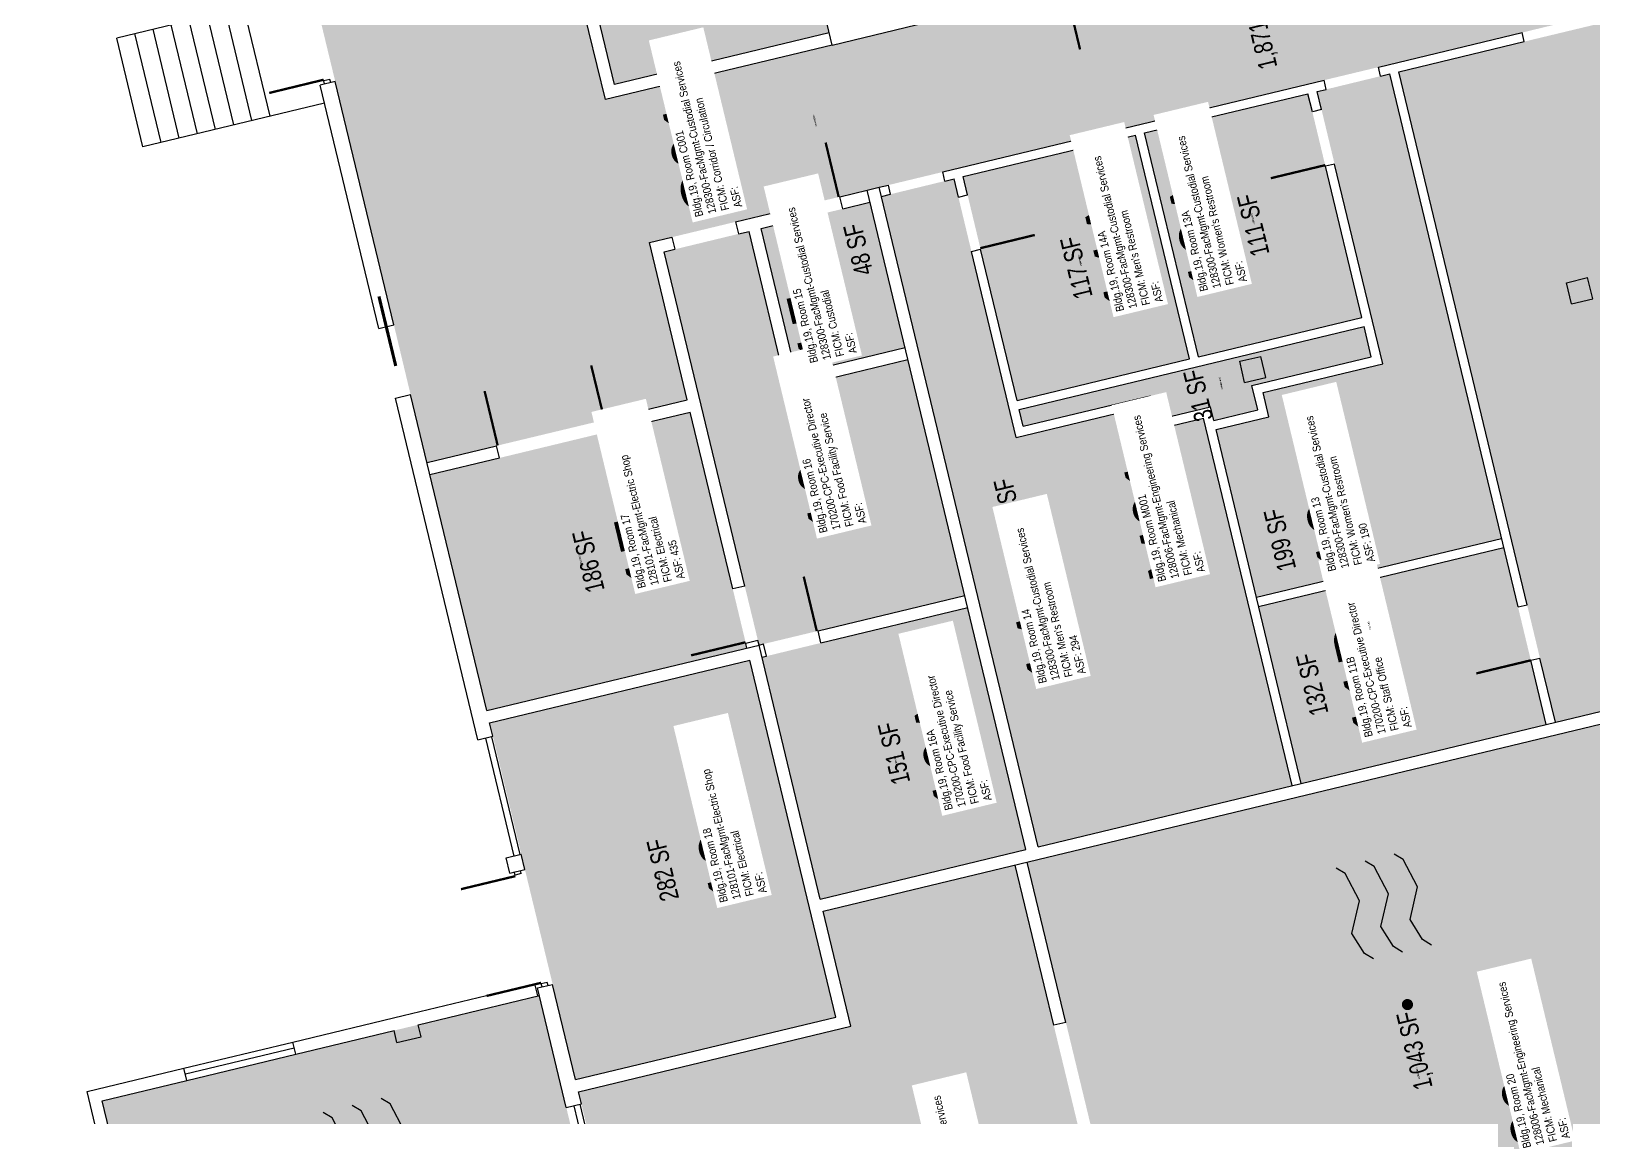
# Model space of a CAD drawing. Header units: inches. Extents: x 69214422 to 69219374, y 27667901 to 27671446.
# Drawn here: x 69215712 to 69216716, y 27669185 to 27669884 of the extents above; entities that cross this region are included whole.
import ezdxf
from ezdxf.enums import TextEntityAlignment as Align

# ---------------------------------------------------------------- set-up
doc = ezdxf.new("R2010")
doc.units = ezdxf.units.IN
doc.header["$LTSCALE"] = 100
doc.header["$MEASUREMENT"] = 0
doc.layers.get('0').update_dxf_attribs({"linetype": 'CONTINUOUS'})
for name, color, linetype in [('A-COLS', 5, 'CONTINUOUS'), ('A-DOOR', 2, 'CONTINUOUS'), ('A-GLAZ', 1, 'CONTINUOUS'), ('A-IDEN-ICON', 4, 'CONTINUOUS'), ('A-IDEN-RNUM', 7, 'CONTINUOUS'), ('A-IDEN-SNUM', 4, 'CONTINUOUS'), ('A-IDEN-VNUM', 4, 'CONTINUOUS'), ('A-SITE', 3, 'CONTINUOUS'), ('A-WALL', 5, 'CONTINUOUS'), ('AREA-TEXT', 3, 'CONTINUOUS'), ('Rooms-Category-Color', 7, 'CONTINUOUS'), ('Rooms-College-Color', 7, 'CONTINUOUS'), ('Rooms-Department-Color', 7, 'CONTINUOUS'), ('Rooms-Division-Color', 7, 'CONTINUOUS'), ('Rooms-Information', 7, 'CONTINUOUS')]:
    doc.layers.add(name, color=color, linetype=linetype)
doc.styles.add('CP_AREA', font='arial.ttf', dxfattribs={"height": 15})
doc.styles.add('CP_ROOMSNUMBER', font='arial.ttf', dxfattribs={"height": 1})
doc.styles.add('CP_ROOMVNUMBER', font='arial.ttf', dxfattribs={"width": 0.85, "height": 0.075})

# ---------------------------------------------------------------- blocks, each defined once
blk = doc.blocks.new('CPELECT')
blk.add_lwpolyline([(0.0623, 0.0629, 0, 0.03, 0), (0.0105, -0.0168, 0.03, 0.03, 0), (-0.0105, 0.0068, 0.03, 0, 0), (-0.0623, -0.0729, 0.03, 0, 0)], format="xyseb")
blk = doc.blocks.new('CPMECH')
for p, q in [((0.015, 0.035), (0.045, 0.045)), ((0.045, 0.045), (0.085, 0.025)), ((0.125, 0.035), (0.135, 0.045)), ((0.005, 0.025), (0.015, 0.035)), ((0.085, 0.025), (0.125, 0.035)), ((0.015, -0.005), (0.045, 0.005)), ((0.045, 0.005), (0.085, -0.015)), ((0.125, -0.005), (0.135, 0.005)), ((0.005, -0.015), (0.015, -0.005)), ((0.085, -0.015), (0.125, -0.005)), ((0.015, -0.045), (0.045, -0.035)), ((0.045, -0.035), (0.085, -0.055)), ((0.125, -0.045), (0.135, -0.035)), ((0.005, -0.055), (0.015, -0.045)), ((0.085, -0.055), (0.125, -0.045))]:
    blk.add_line(p, q)
for points in [[(-0.025, -0.005, 0, 0.02, 0), (-0.025, 0.035, 0.02, 0.02, 0), (-0.025, 0.055, 0.02, 0, 0), (-0.025, 0.065, 0, 0, 0)], [(-0.025, -0.005, 0, 0.02, 0), (-0.025, -0.045, 0.02, 0.02, 0), (-0.025, -0.065, 0.02, 0, 0), (-0.025, -0.075, 0, 0, 0)]]:
    blk.add_lwpolyline(points, format="xyseb")
at = {"const_width": 0.0075}
blk.add_lwpolyline([(-0.0682, -0.0069, 1), (-0.0618, -0.0031, 1)], format="xyb", close=True, dxfattribs=at)
at = {"const_width": 0.015}
blk.add_lwpolyline([(-0.025, -0.005), (-0.065, -0.005)], dxfattribs=at)
blk = doc.blocks.new('CPWOMEN')
at = {"const_width": 0.015}
blk.add_lwpolyline([(-0.0375, 0, 1), (0.0475, 0, 1)], format="xyb", close=True, dxfattribs=at)
for points in [[(0.005, -0.04), (0.005, -0.1)], [(-0.025, -0.07), (0.035, -0.07)]]:
    blk.add_lwpolyline(points, dxfattribs=at)
blk = doc.blocks.new('CPMEN')
at = {"const_width": 0.015}
for points in [[(0.055, 0.01), (0.055, 0.05), (0.015, 0.05)], [(0.0151, 0.0101), (0.055, 0.05)]]:
    blk.add_lwpolyline(points, dxfattribs=at)
blk.add_lwpolyline([(-0.0575, -0.02, 1), (0.0275, -0.02, 1)], format="xyb", close=True, dxfattribs=at)

msp = doc.modelspace()

# ---------------------------------------------------------------- hatches: boundary and pattern name
at = {"layer": 'Rooms-Category-Color', "true_color": 0xadadad}
for points in [[(69216933.4, 27670181), (69216925, 27670216), (69216827.4, 27670621.4), (69216838.1, 27670624), (69216908.1, 27670640.8), (69216919.8, 27670643.7), (69216980.9, 27670389.9), (69216987.9, 27670360.7), (69216993.5, 27670337.4), (69217025.1, 27670206.1), (69217033, 27670173.1), (69217091.8, 27669929.1), (69217114.3, 27669835.7), (69217183.1, 27669549.9), (69217185.4, 27669540.2), (69217219.3, 27669399.2), (69217209.6, 27669396.9), (69217135.7, 27669379.1), (69217126, 27669376.7), (69217108.9, 27669447.7), (69217099.6, 27669486.6), (69217096.3, 27669500.2), (69217094.9, 27669506), (69217086.4, 27669541), (69217074.5, 27669590.6), (69217034.7, 27669755.9), (69217026.3, 27669790.9), (69216985.8, 27669959.1), (69216704.8, 27669891.5), (69216669.8, 27669883), (69216577.5, 27669860.8), (69216542.5, 27669852.4), (69216297.5, 27669793.4), (69216108.9, 27669748), (69216133.2, 27669646.9), (69216080.7, 27669634.2), (69216010.7, 27669617.4), (69215966, 27669606.6), (69215955.4, 27669650.4), (69215944.7, 27669695.1), (69215941.3, 27669709.2), (69215918.7, 27669803), (69215917.3, 27669808.9), (69215907, 27669851.6), (69215897.6, 27669890.5), (69215889.7, 27669923.6), (69215886.4, 27669937.2), (69215972, 27669957.8), (69216042, 27669974.6), (69216047.8, 27669976), (69216049.2, 27669970.2), (69216057.6, 27669935.2), (69216080.6, 27669839.9), (69216226.4, 27669875), (69216234.2, 27669876.9), (69216254.6, 27669881.8), (69216276, 27669887), (69216334.3, 27669901), (69216379, 27669911.8), (69216553.9, 27669953.9), (69216556.1, 27669954.4), (69216606.4, 27669966.5), (69216608.6, 27669967), (69216729, 27669996), (69216734.9, 27669997.4), (69216962.4, 27670052.2), (69216963.3, 27670052.4), (69216961.5, 27670060.2), (69216960.5, 27670060), (69216933.3, 27670053.4), (69216927.9, 27670075.8), (69216918.1, 27670116.6), (69216911.3, 27670144.8), (69216940.4, 27670151.8)], [(69216578.9, 27669855), (69216584.7, 27669856.4), (69216656.6, 27669557.9), (69216499.1, 27669520), (69216473.1, 27669627.9), (69216507.1, 27669636.1), (69216503.4, 27669651.6), (69216580.2, 27669670.1), (69216549.3, 27669798.5), (69216540.9, 27669833.5), (69216538, 27669845.1), (69216543.9, 27669846.5)], [(69216535, 27669832.1), (69216532.2, 27669843.7), (69216427.2, 27669818.5), (69216461.9, 27669674.6), (69216566.9, 27669699.8), (69216543.4, 27669797.1)], [(69216313.4, 27669778.7), (69216321.8, 27669743.7), (69216345.2, 27669646.5), (69216456, 27669673.2), (69216421.4, 27669817.1), (69216310.5, 27669790.4)], [(69216426.4, 27669642.4), (69216430.1, 27669626.8), (69216465.1, 27669635.2), (69216522, 27669399), (69216358.7, 27669359.7), (69216345.8, 27669413.2), (69216336.4, 27669452), (69216333.4, 27669464.7), (69216332, 27669470.5), (69216258, 27669777.7), (69216263.9, 27669779.1), (69216298.9, 27669787.6), (69216304.7, 27669789), (69216307.5, 27669777.3), (69216315.9, 27669742.3), (69216344.7, 27669622.7)], [(69216233.2, 27669769.7), (69216250.7, 27669773.9), (69216273.2, 27669680.6), (69216203.2, 27669663.7), (69216180.7, 27669757.1)], [(69216499.9, 27669640.5), (69216496.1, 27669656.1), (69216572.9, 27669674.6), (69216568.3, 27669694), (69216346.6, 27669640.7), (69216349.2, 27669630), (69216430.8, 27669649.6), (69216434.6, 27669634.1), (69216469.6, 27669642.5), (69216471.7, 27669633.7)], [(69216162.5, 27669525.4), (69216135.1, 27669639.1), (69216082.6, 27669626.5), (69216012.6, 27669609.6), (69215967.9, 27669598.9), (69215974.8, 27669570.2), (69215979, 27669552.7), (69216004.4, 27669447.2), (69216171.6, 27669487.4), (69216170.9, 27669490.4)], [(69216026.6, 27669354.8), (69216008.3, 27669430.7), (69216006.2, 27669439.4), (69216173.5, 27669479.7), (69216228.7, 27669250.2), (69216061.5, 27669210), (69216045.7, 27669275.6), (69216028.9, 27669345.1)], [(69216423.2, 27669079), (69216419.9, 27669092.6), (69216414.1, 27669091.2), (69216393.5, 27669176.7), (69216376.6, 27669246.7), (69216351.8, 27669349.8), (69216766.9, 27669449.7), (69216829.7, 27669189.2), (69216849.3, 27669107.5), (69216587.8, 27669044.5), (69216517.8, 27669027.7), (69216434.2, 27669007.6), (69216417.3, 27669077.6)], [(69216409.6, 27669075.7), (69216406.3, 27669089.3), (69216385.7, 27669174.9), (69216368.8, 27669244.9), (69216344, 27669347.9), (69216220.6, 27669318.2), (69216238.3, 27669244.3), (69216063.3, 27669202.2), (69216065.2, 27669194.4), (69216108.3, 27669015.5), (69216144.8, 27668863.8), (69216170.1, 27668869.9), (69216240.1, 27668886.8), (69216310.1, 27668903.6), (69216293.2, 27668973.6), (69216426.4, 27669005.7)], [(69216135.5, 27668859.6), (69216038.2, 27669264), (69215757.2, 27669196.4), (69215854.6, 27668791.9)]]:
    msp.add_hatch(color=253, dxfattribs=at).paths.add_polyline_path(points)
at = {"layer": 'Rooms-Category-Color', "true_color": 0xfa9ba3}
for points in [[(69216055.6, 27669977.9), (69216061.4, 27669979.3), (69216096.4, 27669987.7), (69216193.6, 27670011.1), (69216224.5, 27669882.8), (69216220.6, 27669881.9), (69216214.8, 27669880.5), (69216086.5, 27669849.6), (69216073.8, 27669902.1), (69216065.4, 27669937.1), (69216060, 27669959.4), (69216057, 27669972.1)], [(69216527.8, 27669400.4), (69216685.3, 27669438.3), (69216658, 27669552.1), (69216500.5, 27669514.2)]]:
    msp.add_hatch(color=241, dxfattribs=at).paths.add_polyline_path(points)
at = {"layer": 'Rooms-Category-Color', "true_color": 0xffe090}
for points in [[(69217020.5, 27669789.5), (69216981.4, 27669951.9), (69216706.2, 27669885.6), (69216671.2, 27669877.2), (69216590.5, 27669857.8), (69216691.2, 27669439.7), (69216899.2, 27669489.8), (69216938.1, 27669499.2), (69216984.8, 27669510.4), (69216993.2, 27669475.4), (69217090.4, 27669498.8), (69217089, 27669504.6), (69217080.6, 27669539.6), (69217070.1, 27669583.4), (69217028.9, 27669754.5)], [(69216275.1, 27669672.8), (69216311.6, 27669521.1), (69216217.3, 27669498.4), (69216182.3, 27669490), (69216179.4, 27669489.3), (69216178.7, 27669492.2), (69216170.2, 27669527.2), (69216118.5, 27669742.1), (69216125.3, 27669743.7), (69216166.2, 27669753.6), (69216173, 27669755.2), (69216197.3, 27669654.1)], [(69216338, 27669411.3), (69216328.7, 27669450.2), (69216313.5, 27669513.4), (69216219.2, 27669490.7), (69216184.2, 27669482.2), (69216181.2, 27669481.5), (69216218.7, 27669326), (69216350.9, 27669357.8)]]:
    msp.add_hatch(color=41, dxfattribs=at).paths.add_polyline_path(points)
at = {"layer": 'Rooms-College-Color', "true_color": 0xadadad}
for points in [[(69216933.4, 27670181), (69216925, 27670216), (69216827.4, 27670621.4), (69216838.1, 27670624), (69216908.1, 27670640.8), (69216919.8, 27670643.7), (69216980.9, 27670389.9), (69216987.9, 27670360.7), (69216993.5, 27670337.4), (69217025.1, 27670206.1), (69217033, 27670173.1), (69217091.8, 27669929.1), (69217114.3, 27669835.7), (69217183.1, 27669549.9), (69217185.4, 27669540.2), (69217219.3, 27669399.2), (69217209.6, 27669396.9), (69217135.7, 27669379.1), (69217126, 27669376.7), (69217108.9, 27669447.7), (69217099.6, 27669486.6), (69217096.3, 27669500.2), (69217094.9, 27669506), (69217086.4, 27669541), (69217074.5, 27669590.6), (69217034.7, 27669755.9), (69217026.3, 27669790.9), (69216985.8, 27669959.1), (69216704.8, 27669891.5), (69216669.8, 27669883), (69216577.5, 27669860.8), (69216542.5, 27669852.4), (69216297.5, 27669793.4), (69216108.9, 27669748), (69216133.2, 27669646.9), (69216080.7, 27669634.2), (69216010.7, 27669617.4), (69215966, 27669606.6), (69215955.4, 27669650.4), (69215944.7, 27669695.1), (69215941.3, 27669709.2), (69215918.7, 27669803), (69215917.3, 27669808.9), (69215907, 27669851.6), (69215897.6, 27669890.5), (69215889.7, 27669923.6), (69215886.4, 27669937.2), (69215972, 27669957.8), (69216042, 27669974.6), (69216047.8, 27669976), (69216049.2, 27669970.2), (69216057.6, 27669935.2), (69216080.6, 27669839.9), (69216226.4, 27669875), (69216234.2, 27669876.9), (69216254.6, 27669881.8), (69216276, 27669887), (69216334.3, 27669901), (69216379, 27669911.8), (69216553.9, 27669953.9), (69216556.1, 27669954.4), (69216606.4, 27669966.5), (69216608.6, 27669967), (69216729, 27669996), (69216734.9, 27669997.4), (69216962.4, 27670052.2), (69216963.3, 27670052.4), (69216961.5, 27670060.2), (69216960.5, 27670060), (69216933.3, 27670053.4), (69216927.9, 27670075.8), (69216918.1, 27670116.6), (69216911.3, 27670144.8), (69216940.4, 27670151.8)], [(69216055.6, 27669977.9), (69216061.4, 27669979.3), (69216096.4, 27669987.7), (69216193.6, 27670011.1), (69216224.5, 27669882.8), (69216220.6, 27669881.9), (69216214.8, 27669880.5), (69216086.5, 27669849.6), (69216073.8, 27669902.1), (69216065.4, 27669937.1), (69216060, 27669959.4), (69216057, 27669972.1)], [(69217020.5, 27669789.5), (69216981.4, 27669951.9), (69216706.2, 27669885.6), (69216671.2, 27669877.2), (69216590.5, 27669857.8), (69216691.2, 27669439.7), (69216899.2, 27669489.8), (69216938.1, 27669499.2), (69216984.8, 27669510.4), (69216993.2, 27669475.4), (69217090.4, 27669498.8), (69217089, 27669504.6), (69217080.6, 27669539.6), (69217070.1, 27669583.4), (69217028.9, 27669754.5)], [(69216578.9, 27669855), (69216584.7, 27669856.4), (69216656.6, 27669557.9), (69216499.1, 27669520), (69216473.1, 27669627.9), (69216507.1, 27669636.1), (69216503.4, 27669651.6), (69216580.2, 27669670.1), (69216549.3, 27669798.5), (69216540.9, 27669833.5), (69216538, 27669845.1), (69216543.9, 27669846.5)], [(69216535, 27669832.1), (69216532.2, 27669843.7), (69216427.2, 27669818.5), (69216461.9, 27669674.6), (69216566.9, 27669699.8), (69216543.4, 27669797.1)], [(69216313.4, 27669778.7), (69216321.8, 27669743.7), (69216345.2, 27669646.5), (69216456, 27669673.2), (69216421.4, 27669817.1), (69216310.5, 27669790.4)], [(69216426.4, 27669642.4), (69216430.1, 27669626.8), (69216465.1, 27669635.2), (69216522, 27669399), (69216358.7, 27669359.7), (69216345.8, 27669413.2), (69216336.4, 27669452), (69216333.4, 27669464.7), (69216332, 27669470.5), (69216258, 27669777.7), (69216263.9, 27669779.1), (69216298.9, 27669787.6), (69216304.7, 27669789), (69216307.5, 27669777.3), (69216315.9, 27669742.3), (69216344.7, 27669622.7)], [(69216233.2, 27669769.7), (69216250.7, 27669773.9), (69216273.2, 27669680.6), (69216203.2, 27669663.7), (69216180.7, 27669757.1)], [(69216275.1, 27669672.8), (69216311.6, 27669521.1), (69216217.3, 27669498.4), (69216182.3, 27669490), (69216179.4, 27669489.3), (69216178.7, 27669492.2), (69216170.2, 27669527.2), (69216118.5, 27669742.1), (69216125.3, 27669743.7), (69216166.2, 27669753.6), (69216173, 27669755.2), (69216197.3, 27669654.1)], [(69216499.9, 27669640.5), (69216496.1, 27669656.1), (69216572.9, 27669674.6), (69216568.3, 27669694), (69216346.6, 27669640.7), (69216349.2, 27669630), (69216430.8, 27669649.6), (69216434.6, 27669634.1), (69216469.6, 27669642.5), (69216471.7, 27669633.7)], [(69216162.5, 27669525.4), (69216135.1, 27669639.1), (69216082.6, 27669626.5), (69216012.6, 27669609.6), (69215967.9, 27669598.9), (69215974.8, 27669570.2), (69215979, 27669552.7), (69216004.4, 27669447.2), (69216171.6, 27669487.4), (69216170.9, 27669490.4)], [(69216527.8, 27669400.4), (69216685.3, 27669438.3), (69216658, 27669552.1), (69216500.5, 27669514.2)], [(69216338, 27669411.3), (69216328.7, 27669450.2), (69216313.5, 27669513.4), (69216219.2, 27669490.7), (69216184.2, 27669482.2), (69216181.2, 27669481.5), (69216218.7, 27669326), (69216350.9, 27669357.8)], [(69216026.6, 27669354.8), (69216008.3, 27669430.7), (69216006.2, 27669439.4), (69216173.5, 27669479.7), (69216228.7, 27669250.2), (69216061.5, 27669210), (69216045.7, 27669275.6), (69216028.9, 27669345.1)], [(69216423.2, 27669079), (69216419.9, 27669092.6), (69216414.1, 27669091.2), (69216393.5, 27669176.7), (69216376.6, 27669246.7), (69216351.8, 27669349.8), (69216766.9, 27669449.7), (69216829.7, 27669189.2), (69216849.3, 27669107.5), (69216587.8, 27669044.5), (69216517.8, 27669027.7), (69216434.2, 27669007.6), (69216417.3, 27669077.6)], [(69216409.6, 27669075.7), (69216406.3, 27669089.3), (69216385.7, 27669174.9), (69216368.8, 27669244.9), (69216344, 27669347.9), (69216220.6, 27669318.2), (69216238.3, 27669244.3), (69216063.3, 27669202.2), (69216065.2, 27669194.4), (69216108.3, 27669015.5), (69216144.8, 27668863.8), (69216170.1, 27668869.9), (69216240.1, 27668886.8), (69216310.1, 27668903.6), (69216293.2, 27668973.6), (69216426.4, 27669005.7)], [(69216135.5, 27668859.6), (69216038.2, 27669264), (69215757.2, 27669196.4), (69215854.6, 27668791.9)]]:
    msp.add_hatch(color=253, dxfattribs=at).paths.add_polyline_path(points)
at = {"layer": 'Rooms-Department-Color', "true_color": 0xacacac}
for points in [[(69216933.4, 27670181), (69216925, 27670216), (69216827.4, 27670621.4), (69216838.1, 27670624), (69216908.1, 27670640.8), (69216919.8, 27670643.7), (69216980.9, 27670389.9), (69216987.9, 27670360.7), (69216993.5, 27670337.4), (69217025.1, 27670206.1), (69217033, 27670173.1), (69217091.8, 27669929.1), (69217114.3, 27669835.7), (69217183.1, 27669549.9), (69217185.4, 27669540.2), (69217219.3, 27669399.2), (69217209.6, 27669396.9), (69217135.7, 27669379.1), (69217126, 27669376.7), (69217108.9, 27669447.7), (69217099.6, 27669486.6), (69217096.3, 27669500.2), (69217094.9, 27669506), (69217086.4, 27669541), (69217074.5, 27669590.6), (69217034.7, 27669755.9), (69217026.3, 27669790.9), (69216985.8, 27669959.1), (69216704.8, 27669891.5), (69216669.8, 27669883), (69216577.5, 27669860.8), (69216542.5, 27669852.4), (69216297.5, 27669793.4), (69216108.9, 27669748), (69216133.2, 27669646.9), (69216080.7, 27669634.2), (69216010.7, 27669617.4), (69215966, 27669606.6), (69215955.4, 27669650.4), (69215944.7, 27669695.1), (69215941.3, 27669709.2), (69215918.7, 27669803), (69215917.3, 27669808.9), (69215907, 27669851.6), (69215897.6, 27669890.5), (69215889.7, 27669923.6), (69215886.4, 27669937.2), (69215972, 27669957.8), (69216042, 27669974.6), (69216047.8, 27669976), (69216049.2, 27669970.2), (69216057.6, 27669935.2), (69216080.6, 27669839.9), (69216226.4, 27669875), (69216234.2, 27669876.9), (69216254.6, 27669881.8), (69216276, 27669887), (69216334.3, 27669901), (69216379, 27669911.8), (69216553.9, 27669953.9), (69216556.1, 27669954.4), (69216606.4, 27669966.5), (69216608.6, 27669967), (69216729, 27669996), (69216734.9, 27669997.4), (69216962.4, 27670052.2), (69216963.3, 27670052.4), (69216961.5, 27670060.2), (69216960.5, 27670060), (69216933.3, 27670053.4), (69216927.9, 27670075.8), (69216918.1, 27670116.6), (69216911.3, 27670144.8), (69216940.4, 27670151.8)], [(69216578.9, 27669855), (69216584.7, 27669856.4), (69216656.6, 27669557.9), (69216499.1, 27669520), (69216473.1, 27669627.9), (69216507.1, 27669636.1), (69216503.4, 27669651.6), (69216580.2, 27669670.1), (69216549.3, 27669798.5), (69216540.9, 27669833.5), (69216538, 27669845.1), (69216543.9, 27669846.5)], [(69216535, 27669832.1), (69216532.2, 27669843.7), (69216427.2, 27669818.5), (69216461.9, 27669674.6), (69216566.9, 27669699.8), (69216543.4, 27669797.1)], [(69216313.4, 27669778.7), (69216321.8, 27669743.7), (69216345.2, 27669646.5), (69216456, 27669673.2), (69216421.4, 27669817.1), (69216310.5, 27669790.4)], [(69216426.4, 27669642.4), (69216430.1, 27669626.8), (69216465.1, 27669635.2), (69216522, 27669399), (69216358.7, 27669359.7), (69216345.8, 27669413.2), (69216336.4, 27669452), (69216333.4, 27669464.7), (69216332, 27669470.5), (69216258, 27669777.7), (69216263.9, 27669779.1), (69216298.9, 27669787.6), (69216304.7, 27669789), (69216307.5, 27669777.3), (69216315.9, 27669742.3), (69216344.7, 27669622.7)], [(69216233.2, 27669769.7), (69216250.7, 27669773.9), (69216273.2, 27669680.6), (69216203.2, 27669663.7), (69216180.7, 27669757.1)], [(69216499.9, 27669640.5), (69216496.1, 27669656.1), (69216572.9, 27669674.6), (69216568.3, 27669694), (69216346.6, 27669640.7), (69216349.2, 27669630), (69216430.8, 27669649.6), (69216434.6, 27669634.1), (69216469.6, 27669642.5), (69216471.7, 27669633.7)], [(69216162.5, 27669525.4), (69216135.1, 27669639.1), (69216082.6, 27669626.5), (69216012.6, 27669609.6), (69215967.9, 27669598.9), (69215974.8, 27669570.2), (69215979, 27669552.7), (69216004.4, 27669447.2), (69216171.6, 27669487.4), (69216170.9, 27669490.4)], [(69216026.6, 27669354.8), (69216008.3, 27669430.7), (69216006.2, 27669439.4), (69216173.5, 27669479.7), (69216228.7, 27669250.2), (69216061.5, 27669210), (69216045.7, 27669275.6), (69216028.9, 27669345.1)], [(69216423.2, 27669079), (69216419.9, 27669092.6), (69216414.1, 27669091.2), (69216393.5, 27669176.7), (69216376.6, 27669246.7), (69216351.8, 27669349.8), (69216766.9, 27669449.7), (69216829.7, 27669189.2), (69216849.3, 27669107.5), (69216587.8, 27669044.5), (69216517.8, 27669027.7), (69216434.2, 27669007.6), (69216417.3, 27669077.6)], [(69216409.6, 27669075.7), (69216406.3, 27669089.3), (69216385.7, 27669174.9), (69216368.8, 27669244.9), (69216344, 27669347.9), (69216220.6, 27669318.2), (69216238.3, 27669244.3), (69216063.3, 27669202.2), (69216065.2, 27669194.4), (69216108.3, 27669015.5), (69216144.8, 27668863.8), (69216170.1, 27668869.9), (69216240.1, 27668886.8), (69216310.1, 27668903.6), (69216293.2, 27668973.6), (69216426.4, 27669005.7)], [(69216135.5, 27668859.6), (69216038.2, 27669264), (69215757.2, 27669196.4), (69215854.6, 27668791.9)]]:
    msp.add_hatch(color=253, dxfattribs=at).paths.add_polyline_path(points)
at = {"layer": 'Rooms-Department-Color', "true_color": 0x80bc67}
for points in [[(69216055.6, 27669977.9), (69216061.4, 27669979.3), (69216096.4, 27669987.7), (69216193.6, 27670011.1), (69216224.5, 27669882.8), (69216220.6, 27669881.9), (69216214.8, 27669880.5), (69216086.5, 27669849.6), (69216073.8, 27669902.1), (69216065.4, 27669937.1), (69216060, 27669959.4), (69216057, 27669972.1)], [(69217020.5, 27669789.5), (69216981.4, 27669951.9), (69216706.2, 27669885.6), (69216671.2, 27669877.2), (69216590.5, 27669857.8), (69216691.2, 27669439.7), (69216899.2, 27669489.8), (69216938.1, 27669499.2), (69216984.8, 27669510.4), (69216993.2, 27669475.4), (69217090.4, 27669498.8), (69217089, 27669504.6), (69217080.6, 27669539.6), (69217070.1, 27669583.4), (69217028.9, 27669754.5)], [(69216275.1, 27669672.8), (69216311.6, 27669521.1), (69216217.3, 27669498.4), (69216182.3, 27669490), (69216179.4, 27669489.3), (69216178.7, 27669492.2), (69216170.2, 27669527.2), (69216118.5, 27669742.1), (69216125.3, 27669743.7), (69216166.2, 27669753.6), (69216173, 27669755.2), (69216197.3, 27669654.1)], [(69216527.8, 27669400.4), (69216685.3, 27669438.3), (69216658, 27669552.1), (69216500.5, 27669514.2)], [(69216338, 27669411.3), (69216328.7, 27669450.2), (69216313.5, 27669513.4), (69216219.2, 27669490.7), (69216184.2, 27669482.2), (69216181.2, 27669481.5), (69216218.7, 27669326), (69216350.9, 27669357.8)]]:
    msp.add_hatch(color=83, dxfattribs=at).paths.add_polyline_path(points)
at = {"layer": 'Rooms-Division-Color', "true_color": 0xadadad}
for points in [[(69216933.4, 27670181), (69216925, 27670216), (69216827.4, 27670621.4), (69216838.1, 27670624), (69216908.1, 27670640.8), (69216919.8, 27670643.7), (69216980.9, 27670389.9), (69216987.9, 27670360.7), (69216993.5, 27670337.4), (69217025.1, 27670206.1), (69217033, 27670173.1), (69217091.8, 27669929.1), (69217114.3, 27669835.7), (69217183.1, 27669549.9), (69217185.4, 27669540.2), (69217219.3, 27669399.2), (69217209.6, 27669396.9), (69217135.7, 27669379.1), (69217126, 27669376.7), (69217108.9, 27669447.7), (69217099.6, 27669486.6), (69217096.3, 27669500.2), (69217094.9, 27669506), (69217086.4, 27669541), (69217074.5, 27669590.6), (69217034.7, 27669755.9), (69217026.3, 27669790.9), (69216985.8, 27669959.1), (69216704.8, 27669891.5), (69216669.8, 27669883), (69216577.5, 27669860.8), (69216542.5, 27669852.4), (69216297.5, 27669793.4), (69216108.9, 27669748), (69216133.2, 27669646.9), (69216080.7, 27669634.2), (69216010.7, 27669617.4), (69215966, 27669606.6), (69215955.4, 27669650.4), (69215944.7, 27669695.1), (69215941.3, 27669709.2), (69215918.7, 27669803), (69215917.3, 27669808.9), (69215907, 27669851.6), (69215897.6, 27669890.5), (69215889.7, 27669923.6), (69215886.4, 27669937.2), (69215972, 27669957.8), (69216042, 27669974.6), (69216047.8, 27669976), (69216049.2, 27669970.2), (69216057.6, 27669935.2), (69216080.6, 27669839.9), (69216226.4, 27669875), (69216234.2, 27669876.9), (69216254.6, 27669881.8), (69216276, 27669887), (69216334.3, 27669901), (69216379, 27669911.8), (69216553.9, 27669953.9), (69216556.1, 27669954.4), (69216606.4, 27669966.5), (69216608.6, 27669967), (69216729, 27669996), (69216734.9, 27669997.4), (69216962.4, 27670052.2), (69216963.3, 27670052.4), (69216961.5, 27670060.2), (69216960.5, 27670060), (69216933.3, 27670053.4), (69216927.9, 27670075.8), (69216918.1, 27670116.6), (69216911.3, 27670144.8), (69216940.4, 27670151.8)], [(69216578.9, 27669855), (69216584.7, 27669856.4), (69216656.6, 27669557.9), (69216499.1, 27669520), (69216473.1, 27669627.9), (69216507.1, 27669636.1), (69216503.4, 27669651.6), (69216580.2, 27669670.1), (69216549.3, 27669798.5), (69216540.9, 27669833.5), (69216538, 27669845.1), (69216543.9, 27669846.5)], [(69216535, 27669832.1), (69216532.2, 27669843.7), (69216427.2, 27669818.5), (69216461.9, 27669674.6), (69216566.9, 27669699.8), (69216543.4, 27669797.1)], [(69216313.4, 27669778.7), (69216321.8, 27669743.7), (69216345.2, 27669646.5), (69216456, 27669673.2), (69216421.4, 27669817.1), (69216310.5, 27669790.4)], [(69216426.4, 27669642.4), (69216430.1, 27669626.8), (69216465.1, 27669635.2), (69216522, 27669399), (69216358.7, 27669359.7), (69216345.8, 27669413.2), (69216336.4, 27669452), (69216333.4, 27669464.7), (69216332, 27669470.5), (69216258, 27669777.7), (69216263.9, 27669779.1), (69216298.9, 27669787.6), (69216304.7, 27669789), (69216307.5, 27669777.3), (69216315.9, 27669742.3), (69216344.7, 27669622.7)], [(69216233.2, 27669769.7), (69216250.7, 27669773.9), (69216273.2, 27669680.6), (69216203.2, 27669663.7), (69216180.7, 27669757.1)], [(69216499.9, 27669640.5), (69216496.1, 27669656.1), (69216572.9, 27669674.6), (69216568.3, 27669694), (69216346.6, 27669640.7), (69216349.2, 27669630), (69216430.8, 27669649.6), (69216434.6, 27669634.1), (69216469.6, 27669642.5), (69216471.7, 27669633.7)], [(69216162.5, 27669525.4), (69216135.1, 27669639.1), (69216082.6, 27669626.5), (69216012.6, 27669609.6), (69215967.9, 27669598.9), (69215974.8, 27669570.2), (69215979, 27669552.7), (69216004.4, 27669447.2), (69216171.6, 27669487.4), (69216170.9, 27669490.4)], [(69216026.6, 27669354.8), (69216008.3, 27669430.7), (69216006.2, 27669439.4), (69216173.5, 27669479.7), (69216228.7, 27669250.2), (69216061.5, 27669210), (69216045.7, 27669275.6), (69216028.9, 27669345.1)], [(69216423.2, 27669079), (69216419.9, 27669092.6), (69216414.1, 27669091.2), (69216393.5, 27669176.7), (69216376.6, 27669246.7), (69216351.8, 27669349.8), (69216766.9, 27669449.7), (69216829.7, 27669189.2), (69216849.3, 27669107.5), (69216587.8, 27669044.5), (69216517.8, 27669027.7), (69216434.2, 27669007.6), (69216417.3, 27669077.6)], [(69216409.6, 27669075.7), (69216406.3, 27669089.3), (69216385.7, 27669174.9), (69216368.8, 27669244.9), (69216344, 27669347.9), (69216220.6, 27669318.2), (69216238.3, 27669244.3), (69216063.3, 27669202.2), (69216065.2, 27669194.4), (69216108.3, 27669015.5), (69216144.8, 27668863.8), (69216170.1, 27668869.9), (69216240.1, 27668886.8), (69216310.1, 27668903.6), (69216293.2, 27668973.6), (69216426.4, 27669005.7)], [(69216135.5, 27668859.6), (69216038.2, 27669264), (69215757.2, 27669196.4), (69215854.6, 27668791.9)]]:
    msp.add_hatch(color=253, dxfattribs=at).paths.add_polyline_path(points)
at = {"layer": 'Rooms-Division-Color', "true_color": 0x80bc67}
for points in [[(69216055.6, 27669977.9), (69216061.4, 27669979.3), (69216096.4, 27669987.7), (69216193.6, 27670011.1), (69216224.5, 27669882.8), (69216220.6, 27669881.9), (69216214.8, 27669880.5), (69216086.5, 27669849.6), (69216073.8, 27669902.1), (69216065.4, 27669937.1), (69216060, 27669959.4), (69216057, 27669972.1)], [(69217020.5, 27669789.5), (69216981.4, 27669951.9), (69216706.2, 27669885.6), (69216671.2, 27669877.2), (69216590.5, 27669857.8), (69216691.2, 27669439.7), (69216899.2, 27669489.8), (69216938.1, 27669499.2), (69216984.8, 27669510.4), (69216993.2, 27669475.4), (69217090.4, 27669498.8), (69217089, 27669504.6), (69217080.6, 27669539.6), (69217070.1, 27669583.4), (69217028.9, 27669754.5)], [(69216275.1, 27669672.8), (69216311.6, 27669521.1), (69216217.3, 27669498.4), (69216182.3, 27669490), (69216179.4, 27669489.3), (69216178.7, 27669492.2), (69216170.2, 27669527.2), (69216118.5, 27669742.1), (69216125.3, 27669743.7), (69216166.2, 27669753.6), (69216173, 27669755.2), (69216197.3, 27669654.1)], [(69216527.8, 27669400.4), (69216685.3, 27669438.3), (69216658, 27669552.1), (69216500.5, 27669514.2)], [(69216338, 27669411.3), (69216328.7, 27669450.2), (69216313.5, 27669513.4), (69216219.2, 27669490.7), (69216184.2, 27669482.2), (69216181.2, 27669481.5), (69216218.7, 27669326), (69216350.9, 27669357.8)]]:
    msp.add_hatch(color=83, dxfattribs=at).paths.add_polyline_path(points)

# ---------------------------------------------------------------- linework, layer by layer
at = {"layer": 'A-COLS'}
for p, q in [((69216698.3, 27669722.2), (69216711.9, 27669725.5)), ((69216701.5, 27669708.6), (69216698.3, 27669722.2)), ((69216715.2, 27669711.9), (69216711.9, 27669725.5)), ((69216701.5, 27669708.6), (69216715.2, 27669711.9)), ((69216488.3, 27669671.7), (69216501.9, 27669674.9)), ((69216491.5, 27669658.1), (69216488.3, 27669671.7)), ((69216505.1, 27669661.3), (69216501.9, 27669674.9)), ((69216491.5, 27669658.1), (69216505.1, 27669661.3))]:
    msp.add_line(p, q, dxfattribs=at)
at = {"layer": 'A-DOOR'}
for points in [[(69216704.1, 27669891.3, 1.5, 1.5, 0), (69216695.7, 27669926.3, 0, 0, 0), (69216695, 27669926.1, 0, 0, 0.414214), (69216670.2, 27669881.6, 0, 0, 0.414214)], [(69216375.9, 27669913.1, 1.5, 1.5, 0), (69216385.7, 27669872.2, 0, 0, 0), (69216386.5, 27669872.4, 0, 0, -0.414214), (69216335.8, 27669903.4, 0, 0, -0.414214)], [(69215899.6, 27669852.7, 1.5, 1.5, 0), (69215864.6, 27669844.2, 0, 0, 0), (69215864.4, 27669845, 0, 0, -0.414214), (69215892.8, 27669887.3, 0, 0, -0.414214)], [(69216543.3, 27669797.8, 1.5, 1.5, 0), (69216508.3, 27669789.4, 0, 0, 0), (69216508.1, 27669790.1, 0, 0, -0.414214), (69216536.5, 27669832.4, 0, 0, -0.414214)], [(69216230.6, 27669777.3, 1.5, 1.5, 0), (69216222.2, 27669812.3, 0, 0, 0), (69216221.5, 27669812.1, 0, 0, 0.414214), (69216196.7, 27669767.6, 0, 0, 0.414214)], [(69216321.6, 27669744.4, 1.5, 1.5, 0), (69216356.6, 27669752.9, 0, 0, 0), (69216356.4, 27669753.6, 0, 0, 0.414214), (69216311.9, 27669778.4, 0, 0, 0.414214)], [(69216080, 27669634.1, 1.5, 1.5, 0), (69216071.5, 27669669.1, 0, 0, 0), (69216070.8, 27669668.9, 0, 0, 0.414214), (69216046.1, 27669624.4, 0, 0, 0.414214)], [(69216011.4, 27669617.6, 1.5, 1.5, 0), (69216003, 27669652.6, 0, 0, 0), (69216003.7, 27669652.7, 0, 0, -0.414214), (69216046.1, 27669624.4, 0, 0, -0.414214)], [(69216216.5, 27669498.3, 1.5, 1.5, 0), (69216208.1, 27669533.3, 0, 0, 0), (69216207.4, 27669533.1, 0, 0, 0.414214), (69216182.6, 27669488.6, 0, 0, 0.414214)], [(69216170.7, 27669491.1, 1.5, 1.5, 0), (69216135.7, 27669482.7, 0, 0, 0), (69216135.5, 27669483.4, 0, 0, -0.414214), (69216163.9, 27669525.7, 0, 0, -0.414214)], [(69216675.4, 27669479.5, 1.5, 1.5, 0), (69216640.4, 27669471.1, 0, 0, 0), (69216640.3, 27669471.8, 0, 0, -0.414214), (69216668.6, 27669514.2, 0, 0, -0.414214)], [(69216022.8, 27669340.8, 1.5, 1.5, 0), (69215987.8, 27669332.4, 0, 0, 0), (69215987.9, 27669331.6, 0, 0, 0.414214), (69216032.5, 27669306.9, 0, 0, 0.414214)], [(69216039.3, 27669272.2, 1.5, 1.5, 0), (69216004.3, 27669263.8, 0, 0, 0), (69216004.1, 27669264.6, 0, 0, -0.414214), (69216032.5, 27669306.9, 0, 0, -0.414214)]]:
    msp.add_lwpolyline(points, format="xyseb", dxfattribs=at)
at = {"layer": 'A-DOOR', "const_width": 2}
msp.add_lwpolyline([(69215945.9, 27669668.7), (69215935.1, 27669713.4)], dxfattribs=at)
at = {"layer": 'A-GLAZ'}
for p, q in [((69216003.5, 27669429.5), (69216021.7, 27669353.7)), ((69216007.4, 27669430.4), (69216025.6, 27669354.6)), ((69215809.8, 27669217.3), (69215879.8, 27669234.1)), ((69215880.7, 27669230.2), (69215810.7, 27669213.4)), ((69215811.6, 27669209.5), (69215881.6, 27669226.3)), ((69216060.3, 27669193.2), (69216071.6, 27669146.6)), ((69216064.2, 27669194.2), (69216075.5, 27669147.5))]:
    msp.add_line(p, q, dxfattribs=at)
at = {"layer": 'A-IDEN-VNUM'}
msp.add_line((69216434.4, 27669614.5), (69216441.1, 27669648.7), dxfattribs=at)
at = {"layer": 'A-SITE'}
for p, q in [((69215841.8, 27669823.6), (69215711.6, 27670364.1)), ((69215848.2, 27669899.2), (69215766.6, 27669879.5)), ((69215865.1, 27669829.2), (69215848.2, 27669899.2)), ((69215830.1, 27669820.8), (69215813.2, 27669890.8)), ((69215853.4, 27669826.4), (69215836.6, 27669896.4)), ((69215783.4, 27669809.5), (69215766.6, 27669879.5)), ((69215795.1, 27669812.4), (69215778.2, 27669882.4)), ((69215806.8, 27669815.2), (69215789.9, 27669885.2)), ((69215818.4, 27669818), (69215801.6, 27669888)), ((69215900.1, 27669837.6), (69215783.4, 27669809.5))]:
    msp.add_line(p, q, dxfattribs=at)
at = {"layer": 'A-WALL'}
for p, q in [((69216226.4, 27669875), (69216119.7, 27670318.4)), ((69216080.6, 27669839.9), (69216057.6, 27669935.2)), ((69216086.5, 27669849.6), (69216065.4, 27669937.1)), ((69216226.4, 27669875), (69216334.3, 27669901)), ((69216224.5, 27669882.8), (69216086.5, 27669849.6)), ((69216577.5, 27669860.8), (69216669.8, 27669883)), ((69216671.2, 27669877.2), (69216669.8, 27669883)), ((69216226.4, 27669875), (69216080.6, 27669839.9)), ((69216590.5, 27669857.8), (69216671.2, 27669877.2)), ((69216578.9, 27669855), (69216577.5, 27669860.8)), ((69215907, 27669851.6), (69215897.3, 27669849.3)), ((69215935, 27669692.8), (69215897.3, 27669849.3)), ((69215903.6, 27669852.9), (69215899.7, 27669851.9)), ((69215900.2, 27669850), (69215899.7, 27669851.9)), ((69215904.1, 27669850.9), (69215903.6, 27669852.9)), ((69215944.7, 27669695.1), (69215907, 27669851.6)), ((69216297.5, 27669793.4), (69216542.5, 27669852.4)), ((69216543.9, 27669846.5), (69216542.5, 27669852.4)), ((69216578.9, 27669855), (69216584.7, 27669856.4)), ((69216667.2, 27669513.8), (69216584.7, 27669856.4)), ((69216673, 27669515.2), (69216590.5, 27669857.8)), ((69216427.2, 27669818.5), (69216532.2, 27669843.7)), ((69216535, 27669832.1), (69216532.2, 27669843.7)), ((69216538, 27669845.1), (69216543.9, 27669846.5)), ((69216540.9, 27669833.5), (69216538, 27669845.1)), ((69216540.9, 27669833.5), (69216535, 27669832.1)), ((69216310.5, 27669790.4), (69216421.4, 27669817.1)), ((69216456, 27669673.2), (69216421.4, 27669817.1)), ((69216461.9, 27669674.6), (69216427.2, 27669818.5)), ((69216298.9, 27669787.6), (69216297.5, 27669793.4)), ((69216298.9, 27669787.6), (69216304.7, 27669789)), ((69216307.5, 27669777.3), (69216304.7, 27669789)), ((69216313.4, 27669778.7), (69216310.5, 27669790.4)), ((69216549.3, 27669798.5), (69216543.4, 27669797.1)), ((69216566.9, 27669699.8), (69216543.4, 27669797.1)), ((69216580.2, 27669670.1), (69216549.3, 27669798.5)), ((69216231.4, 27669777.5), (69216248.9, 27669781.7)), ((69216248.9, 27669781.7), (69216256.6, 27669783.6)), ((69216350.9, 27669357.8), (69216248.9, 27669781.7)), ((69216256.6, 27669783.6), (69216262.5, 27669785)), ((69216358.7, 27669359.7), (69216256.6, 27669783.6)), ((69216258, 27669777.7), (69216263.9, 27669779.1)), ((69216263.9, 27669779.1), (69216262.5, 27669785)), ((69216307.5, 27669777.3), (69216313.4, 27669778.7)), ((69216164.3, 27669761.3), (69216196.4, 27669769.1)), ((69216198.2, 27669761.3), (69216196.4, 27669769.1)), ((69216233.2, 27669769.7), (69216231.4, 27669777.5)), ((69216233.2, 27669769.7), (69216250.7, 27669773.9)), ((69216164.3, 27669761.3), (69216166.2, 27669753.6)), ((69216180.7, 27669757.1), (69216198.2, 27669761.3)), ((69216108.9, 27669748), (69216123.4, 27669751.5)), ((69216123.4, 27669751.5), (69216125.3, 27669743.7)), ((69216166.2, 27669753.6), (69216173, 27669755.2)), ((69216197.3, 27669654.1), (69216173, 27669755.2)), ((69216203.2, 27669663.7), (69216180.7, 27669757.1)), ((69216133.2, 27669646.9), (69216108.9, 27669748)), ((69216118.5, 27669742.1), (69216125.3, 27669743.7)), ((69216170.2, 27669527.2), (69216118.5, 27669742.1)), ((69216315.9, 27669742.3), (69216321.8, 27669743.7)), ((69216344.7, 27669622.7), (69216315.9, 27669742.3)), ((69216345.2, 27669646.5), (69216321.8, 27669743.7)), ((69216461.9, 27669674.6), (69216566.9, 27669699.8)), ((69215935, 27669692.8), (69215944.7, 27669695.1)), ((69216346.6, 27669640.7), (69216568.3, 27669694)), ((69216572.9, 27669674.6), (69216568.3, 27669694)), ((69216203.2, 27669663.7), (69216273.2, 27669680.6)), ((69216197.3, 27669654.1), (69216275.1, 27669672.8)), ((69216345.2, 27669646.5), (69216456, 27669673.2)), ((69216496.1, 27669656.1), (69216572.9, 27669674.6)), ((69216503.4, 27669651.6), (69216580.2, 27669670.1)), ((69215945.7, 27669648), (69215955.4, 27669650.4)), ((69215998.6, 27669428.3), (69215945.7, 27669648)), ((69216004.4, 27669447.2), (69215955.4, 27669650.4)), ((69216349.2, 27669630), (69216430.8, 27669649.6)), ((69216434.6, 27669634.1), (69216430.8, 27669649.6)), ((69216499.9, 27669640.5), (69216496.1, 27669656.1)), ((69216507.1, 27669636.1), (69216503.4, 27669651.6)), ((69216080.7, 27669634.2), (69216133.2, 27669646.9)), ((69216082.6, 27669626.5), (69216135.1, 27669639.1)), ((69216162.5, 27669525.4), (69216135.1, 27669639.1)), ((69216344.7, 27669622.7), (69216426.4, 27669642.4)), ((69216349.2, 27669630), (69216346.6, 27669640.7)), ((69216430.1, 27669626.8), (69216426.4, 27669642.4)), ((69216434.6, 27669634.1), (69216469.6, 27669642.5)), ((69216471.7, 27669633.7), (69216469.6, 27669642.5)), ((69216471.7, 27669633.7), (69216499.9, 27669640.5)), ((69216082.6, 27669626.5), (69216080.7, 27669634.2)), ((69216430.1, 27669626.8), (69216465.1, 27669635.2)), ((69216522, 27669399), (69216465.1, 27669635.2)), ((69216473.1, 27669627.9), (69216507.1, 27669636.1)), ((69216527.8, 27669400.4), (69216473.1, 27669627.9)), ((69215966, 27669606.6), (69216010.7, 27669617.4)), ((69215967.9, 27669598.9), (69216012.6, 27669609.6)), ((69216012.6, 27669609.6), (69216010.7, 27669617.4)), ((69216499.1, 27669520), (69216656.6, 27669557.9)), ((69216500.5, 27669514.2), (69216658, 27669552.1)), ((69216170.2, 27669527.2), (69216162.5, 27669525.4)), ((69216217.3, 27669498.4), (69216311.6, 27669521.1)), ((69216219.2, 27669490.7), (69216313.5, 27669513.4)), ((69216667.2, 27669513.8), (69216673, 27669515.2)), ((69216219.2, 27669490.7), (69216217.3, 27669498.4)), ((69216004.4, 27669447.2), (69216179.4, 27669489.3)), ((69216178.7, 27669492.2), (69216170.9, 27669490.4)), ((69216171.6, 27669487.4), (69216170.9, 27669490.4)), ((69216179.4, 27669489.3), (69216178.7, 27669492.2)), ((69216179.4, 27669489.3), (69216182.3, 27669490)), ((69216218.7, 27669326), (69216179.4, 27669489.3)), ((69216184.2, 27669482.2), (69216182.3, 27669490)), ((69216358.7, 27669359.7), (69216899.2, 27669489.8)), ((69216006.2, 27669439.4), (69216173.5, 27669479.7)), ((69216228.7, 27669250.2), (69216173.5, 27669479.7)), ((69216181.2, 27669481.5), (69216184.2, 27669482.2)), ((69216220.6, 27669318.2), (69216901.1, 27669482)), ((69216675.4, 27669479.5), (69216681.3, 27669480.9)), ((69216685.3, 27669438.3), (69216675.4, 27669479.5)), ((69216691.2, 27669439.7), (69216681.3, 27669480.9)), ((69216008.3, 27669430.7), (69216006.2, 27669439.4)), ((69215998.6, 27669428.3), (69216008.3, 27669430.7)), ((69216218.7, 27669326), (69216350.9, 27669357.8)), ((69216016.9, 27669352.5), (69216026.6, 27669354.8)), ((69216019.2, 27669342.8), (69216016.9, 27669352.5)), ((69216028.9, 27669345.1), (69216026.6, 27669354.8)), ((69216368.8, 27669244.9), (69216344, 27669347.9)), ((69216376.6, 27669246.7), (69216351.8, 27669349.8)), ((69216019.2, 27669342.8), (69216028.9, 27669345.1)), ((69216022.6, 27669341.5), (69216022.1, 27669343.5)), ((69216026.5, 27669342.5), (69216022.6, 27669341.5)), ((69216026.5, 27669342.5), (69216026, 27669344.4)), ((69216238.3, 27669244.3), (69216220.6, 27669318.2)), ((69215950.7, 27669251.2), (69216036.3, 27669271.8)), ((69216037.2, 27669263.8), (69216035.3, 27669271.6)), ((69216037, 27669268.9), (69216046.7, 27669271.2)), ((69216055.5, 27669192.1), (69216037, 27669268.9)), ((69216043.3, 27669272.5), (69216039.4, 27669271.5)), ((69216039.9, 27669269.6), (69216039.4, 27669271.5)), ((69216043.8, 27669270.5), (69216043.3, 27669272.5)), ((69216061.5, 27669210), (69216046.7, 27669271.2)), ((69215960.4, 27669245.3), (69216038.2, 27669264)), ((69215879.8, 27669234.1), (69215950.7, 27669251.2)), ((69216061.5, 27669210), (69216228.7, 27669250.2)), ((69216376.6, 27669246.7), (69216368.8, 27669244.9)), ((69215881.6, 27669226.3), (69215944.8, 27669241.5)), ((69215946.7, 27669233.8), (69215944.8, 27669241.5)), ((69215946.7, 27669233.8), (69215962.3, 27669237.5)), ((69215962.3, 27669237.5), (69215960.4, 27669245.3)), ((69216063.3, 27669202.2), (69216238.3, 27669244.3)), ((69215881.6, 27669226.3), (69215879.8, 27669234.1)), ((69215747.5, 27669202.3), (69215809.8, 27669217.3)), ((69215811.6, 27669209.5), (69215809.8, 27669217.3)), ((69215757.2, 27669196.4), (69215811.6, 27669209.5)), ((69215762.5, 27669140.1), (69215747.5, 27669202.3)), ((69215770.3, 27669141.9), (69215757.2, 27669196.4)), ((69216065.2, 27669194.4), (69216063.3, 27669202.2)), ((69216055.5, 27669192.1), (69216065.2, 27669194.4))]:
    msp.add_line(p, q, dxfattribs=at)

# ---------------------------------------------------------------- block references
at = {"layer": 'A-IDEN-ICON', "xscale": 479.9999999999999, "yscale": 479.9999999999999, "zscale": 479.9999999999999}
for name, p, rotation in [('CPWOMEN', (69216555.9, 27669610.2), 103.5347782757237), ('CPMEN', (69216351.5, 27669562.5), 13.5347782757237), ('CPELECT', (69216110.1, 27669412.4), 13.5347782757237), ('CPMECH', (69216586.5, 27669288), 103.5347782757237), ('CPMECH', (69215935.4, 27669131), 103.5347782757237)]:
    msp.add_blockref(name, p, dxfattribs=dict(at, rotation=rotation))

# ---------------------------------------------------------------- texts
at = {"layer": 'A-IDEN-RNUM', "style": 'CP_ROOMSNUMBER', "width": 0.85}
for s, p in [('C001-00', (69216215.3, 27669826.4)), ('0013-A0', (69216496.7, 27669763.4)), ('0014-A0', (69216385.6, 27669736.6)), ('0015-00', (69216225.4, 27669720.2)), ('M001-00', (69216476.2, 27669657.6)), ('0016-00', (69216225.7, 27669587.1)), ('0013-00', (69216551.8, 27669594.6)), ('0017-00', (69216064.8, 27669543.3)), ('0011-B0', (69216571.6, 27669501.9)), ('0014-00', (69216366.4, 27669490.3)), ('0016-A0', (69216267.4, 27669414.2)), ('0018-00', (69216115.8, 27669338.5)), ('0020-00', (69216602.8, 27669214))]:
    msp.add_text(s, height=1, rotation=103.5348, dxfattribs=at).set_placement(p, align=Align.MIDDLE)
at = {"layer": 'A-IDEN-SNUM', "style": 'CP_ROOMSNUMBER', "width": 0.85}
for s, p in [('0190C00100', (69216215.3, 27669826.4)), ('01900013A0', (69216496.7, 27669763.4)), ('01900014A0', (69216385.6, 27669736.6)), ('0190001500', (69216225.4, 27669720.2)), ('0190M00100', (69216476.2, 27669657.6)), ('0190001300', (69216551.8, 27669594.6)), ('0190001600', (69216225.7, 27669587.1)), ('0190001700', (69216064.8, 27669543.3)), ('01900011B0', (69216567.3, 27669500.9)), ('0190001400', (69216366.4, 27669490.3)), ('01900016A0', (69216267.4, 27669414.2)), ('0190001800', (69216115.8, 27669338.5)), ('0190002000', (69216602.8, 27669214))]:
    msp.add_text(s, height=1, rotation=103.5348, dxfattribs=at).set_placement(p, align=Align.MIDDLE)
at = {"layer": 'A-IDEN-VNUM', "style": 'CP_ROOMVNUMBER', "width": 0.85}
for s, p in [('C01', (69216142.1, 27669805.3)), ('13A', (69216467, 27669756.2)), ('14A', (69216412.7, 27669743.1)), ('15', (69216219.6, 27669696.4)), ('16', (69216225.7, 27669587.1)), ('M01', (69216439.2, 27669573)), ('13', (69216552.7, 27669562.3)), ('17', (69216108.7, 27669551.3)), ('14', (69216366.4, 27669490.3)), ('11B', (69216572.5, 27669469.7)), ('16A', (69216302.9, 27669422.7)), ('18', (69216161.7, 27669349.5)), ('20', (69216677.9, 27669191.7))]:
    msp.add_text(s, height=36, rotation=103.5348, dxfattribs=at).set_placement(p, align=Align.MIDDLE)
at = {"layer": 'AREA-TEXT', "style": 'CP_AREA', "width": 0.75}
for s, p in [('1,871 SF', (69216500.8, 27669884.5)), ('111 SF', (69216497, 27669759.2)), ('48 SF', (69216243.1, 27669743.5)), ('117 SF', (69216383.3, 27669731.8)), ('31 SF', (69216461.6, 27669649.8)), ('188 SF', (69216215, 27669631.6)), ('355 SF', (69216340.5, 27669576.4)), ('199 SF', (69216514.1, 27669556.9)), ('186 SF', (69216069.7, 27669543.1)), ('132 SF', (69216534.9, 27669464)), ('151 SF', (69216266.1, 27669419.7)), ('282 SF', (69216117.5, 27669344.8)), ('1,043 SF', (69216600.6, 27669228.6))]:
    msp.add_text(s, height=12, rotation=103.5348, dxfattribs=at).set_placement(p, align=Align.MIDDLE_CENTER)

# ---------------------------------------------------------------- next in the draw order: texts
at = {"layer": 'Rooms-Information', "char_height": 5.143, "width": 115.2, "attachment_point": 7, "rotation": 103.5348, "style": 'CP_ROOMVNUMBER', "bg_fill": 3, "box_fill_scale": 1.5, "bg_fill_color": 256, "bg_fill_true_color": 13158600, "bg_fill_transparency": 0}
for s, insert in [('Bldg.19, Room C001^M^J128300-FacMgmt-Custodial Services^M^JFICM: Corridor / Circulation^M^JASF: ', (69216168.7, 27669771.3)), ("Bldg.19, Room 14A^M^J128300-FacMgmt-Custodial Services^M^JFICM: Men's Restroom^M^JASF: ", (69216439.2, 27669710.4)), ('Bldg.19, Room 15^M^J128300-FacMgmt-Custodial Services^M^JFICM: Custodial^M^JASF: ', (69216242.5, 27669677.4)), ("Bldg.19, Room 13^M^J128300-FacMgmt-Custodial Services^M^JFICM: Women's Restroom^M^JASF: 190", (69216575.5, 27669543.4)), ('Bldg.19, Room M001^M^J128006-FacMgmt-Engineering Services^M^JFICM: Mechanical^M^JASF: ', (69216466.2, 27669536.8)), ('Bldg.19, Room 17^M^J128101-FacMgmt-Electric Shop^M^JFICM: Electrical^M^JASF: 435', (69216131.8, 27669532.5)), ('Bldg.19, Room 16A^M^J170200-CPC-Executive Director^M^JFICM: Food Facility Service^M^JASF: ', (69216329.1, 27669389.9)), ('Bldg.19, Room 18^M^J128101-FacMgmt-Electric Shop^M^JFICM: Electrical^M^JASF: ', (69216184.5, 27669330.6)), ('Bldg.19, Room 20^M^J128006-FacMgmt-Engineering Services^M^JFICM: Mechanical^M^JASF: ', (69216700.8, 27669172.7)), ('Bldg.19, Room 19^M^J128006-FacMgmt-Engineering Services^M^JFICM: Mechanical^M^JASF: ', (69216337.7, 27669099.6))]:
    msp.add_mtext(s, dxfattribs=dict(at, insert=insert))

# ---------------------------------------------------------------- next in the draw order: texts
for s, insert in [("Bldg.19, Room 13A^M^J128300-FacMgmt-Custodial Services^M^JFICM: Women's Restroom^M^JASF: ", (69216493.1, 27669723.4)), ('Bldg.19, Room 16^M^J170200-CPC-Executive Director^M^JFICM: Food Facility Service^M^JASF: ', (69216248.6, 27669568.1)), ("Bldg.19, Room 14^M^J128300-FacMgmt-Custodial Services^M^JFICM: Men's Restroom^M^JASF: 294", (69216389.5, 27669471.4)), ('Bldg.19, Room 11B^M^J170200-CPC-Executive Director^M^JFICM: Staff Office^M^JASF: ', (69216599, 27669436.9))]:
    msp.add_mtext(s, dxfattribs=dict(at, insert=insert))

doc.saveas('drawing.dxf')
